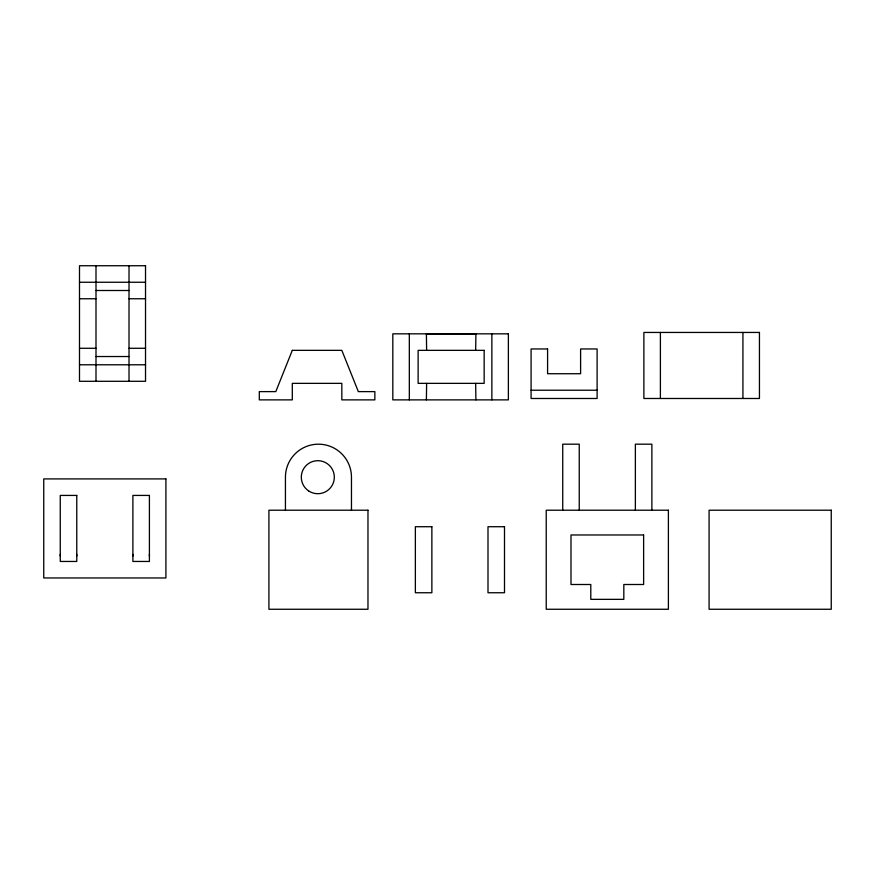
<?xml version="1.0" encoding="UTF-8"?>
<svg xmlns="http://www.w3.org/2000/svg" width="875" height="875" viewBox="0 0 875 875"><rect width="100%" height="100%" fill="white"/><g stroke="black" fill="none" stroke-linecap="round" stroke-linejoin="round"><path stroke-width="1.31" d="M60.255 556.095L60.255 554.444M76.77 556.095L76.77 554.444M132.891 556.095L132.891 554.444M149.406 556.095L149.406 554.444M426.387 399.864L426.628 383.359M475.661 350.35L475.902 333.845L426.387 333.845L426.628 350.35M79.494 282.253L145.523 282.253M95.998 290.5L129.019 290.5M79.494 298.758L95.998 298.758M129.019 298.758L145.523 298.758M79.494 348.283L95.998 348.283M129.019 348.283L145.523 348.283M95.998 356.53L129.019 356.53M79.494 364.787L145.523 364.787M531.081 390.228L597.111 390.228M475.661 383.359L475.902 399.864M742.93 332.445L742.93 398.486M660.395 332.445L660.395 398.486M651.875 510.213L651.875 444.183L635.37 444.183L635.37 510.213M579.239 510.213L579.239 444.183L562.734 444.183L562.734 510.213M491.87 333.834L491.87 399.875M409.325 333.834L409.325 399.875M351.466 510.213L351.466 477.192A33.02 33.02 0 0 0 318.445 444.183A33.02 33.02 0 0 0 285.436 477.192L285.436 510.213M129.019 265.738L129.019 381.292M95.998 265.738L95.998 381.292M292.305 350.35L275.8 391.617L259.295 391.617L259.295 399.875L292.305 399.875L292.305 383.359L341.83 383.359L341.83 399.875L374.85 399.875L374.85 391.617L358.334 391.617L341.83 350.35L292.305 350.35M145.523 265.738L79.494 265.738L79.494 381.292L145.523 381.292L145.523 265.738M759.445 332.445L643.88 332.445L643.88 398.486L759.445 398.486L759.445 332.445M508.375 333.834L392.82 333.834L392.82 399.875L508.375 399.875L508.375 333.834M547.586 348.961L531.081 348.961L531.081 398.486L597.111 398.486L597.111 348.961L580.606 348.961L580.606 373.723L547.586 373.723L547.586 348.961M484.159 350.35L418.13 350.35L418.13 383.359L484.159 383.359L484.159 350.35M165.911 478.909L43.75 478.909L43.75 577.959L165.911 577.959L165.911 478.909M76.77 495.425L60.255 495.425L60.255 561.455L76.77 561.455L76.77 495.425M149.406 495.425L132.891 495.425L132.891 561.455L149.406 561.455L149.406 495.425M367.97 510.213L268.92 510.213L268.92 609.262L367.97 609.262L367.97 510.213M668.391 510.213L546.23 510.213L546.23 609.262L668.391 609.262L668.391 510.213M831.25 510.213L709.089 510.213L709.089 609.262L831.25 609.262L831.25 510.213M431.867 526.717L415.363 526.717L415.363 592.747L431.867 592.747L431.867 526.717M504.503 526.717L487.998 526.717L487.998 592.747L504.503 592.747L504.503 526.717M643.628 534.975L570.992 534.975L570.992 584.5L590.8 584.5L590.8 599.353L623.82 599.353L623.82 584.5L643.628 584.5L643.628 534.975M308.558 490.864A16.505 16.505 0 0 0 334.283 478.373A16.505 16.505 0 0 0 310.603 462.35A16.505 16.505 0 0 0 308.558 490.864"/></g></svg>
